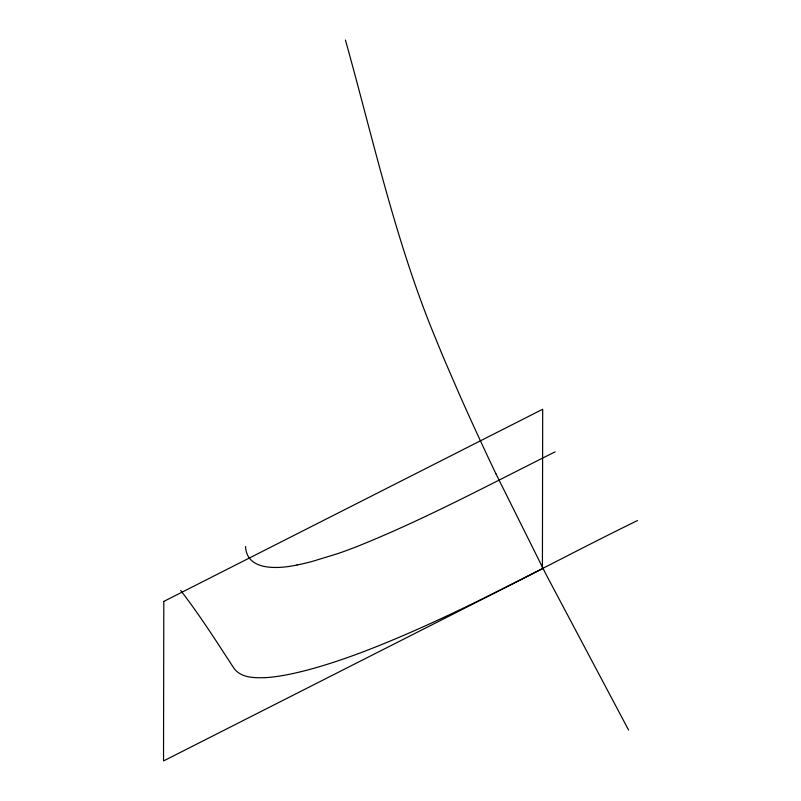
<?xml version="1.0" encoding="UTF-8"?>
<svg xmlns="http://www.w3.org/2000/svg" width="801" height="801" viewBox="0 0 801 801"><rect width="100%" height="100%" fill="white"/><g stroke="black" fill="none" stroke-linecap="round" stroke-linejoin="round"><path stroke-width="1.2" d="M555.143 451.844C489.521 484.495 424.8 519.388 356.675 546.683A179.024 35.685 -28.1 0 1 337.161 553.821L311.919 561.531A192.751 38.428 -28.1 0 1 297.061 564.975M637.476 520.56C546.212 565.015 457.561 615.789 362.503 652.084A265.562 52.936 -28.1 0 1 265.131 677.666M297.061 564.975C279.619 568.8 246.598 571.684 245.547 546.432M265.241 677.596C254.378 678.026 240.911 678.006 233.892 668.174C216.701 641.891 199.9 615.298 180.646 590.427M628.595 730.071L545.882 574.097L496.049 474.032M345.431 40.05C373.336 139.915 395.604 241.922 435.424 338.012A328.46 34.233 63.1 0 0 445.426 362.182L459.764 395.253A381.727 39.78 63.1 0 0 496.049 474.032M163.804 601.421L163.524 760.95L542.417 568.78L542.688 409.251L163.804 601.421"/></g></svg>
